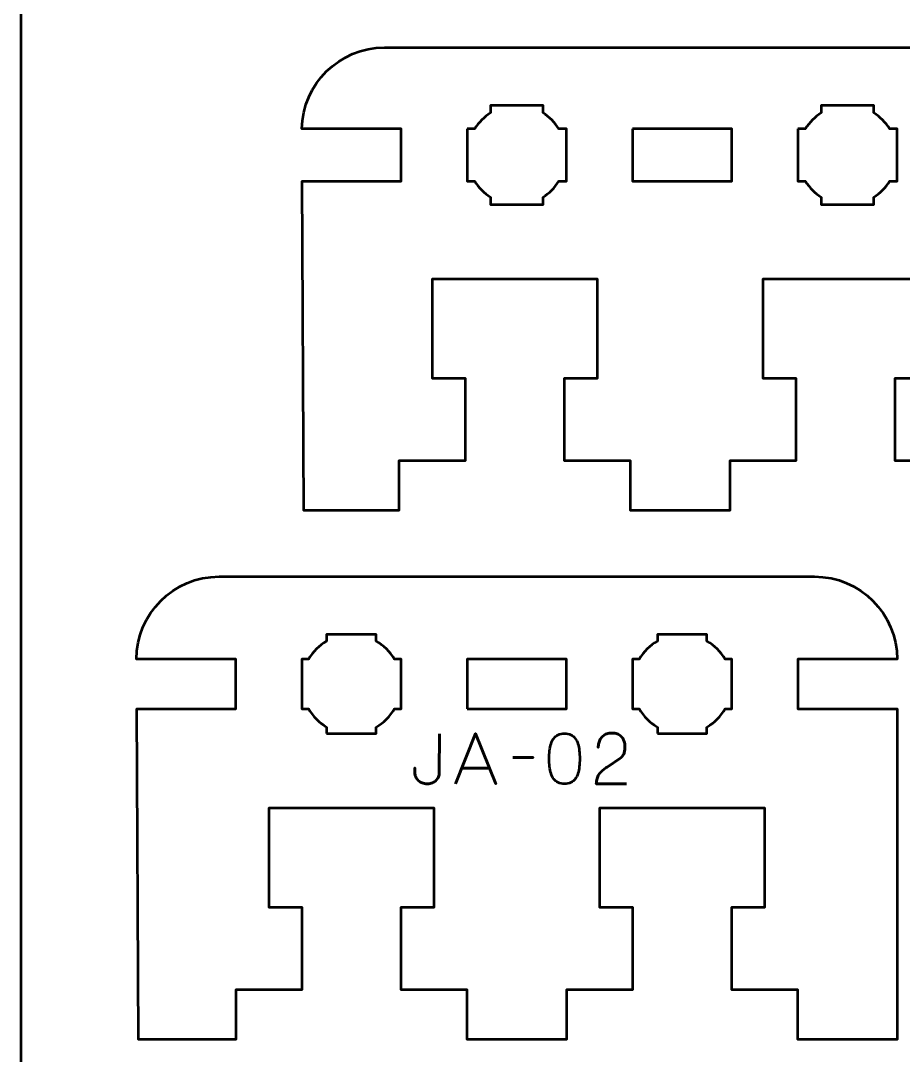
# Model space of a CAD drawing. Header units: centimetres. Extents: x -21 to 0, y -29.7 to 0.
# Drawn here: x -21 to -15.66, y -12.95 to -6.69 of the extents above; entities that cross this region are included whole.
import ezdxf

# ---------------------------------------------------------------- set-up
doc = ezdxf.new("R2010")
doc.units = ezdxf.units.CM
doc.header["$MEASUREMENT"] = 0
doc.layers.add('Layer 1', color=7, linetype='Continuous')

msp = doc.modelspace()

# ---------------------------------------------------------------- linework, layer by layer
at = {"layer": 'Layer 1', "lineweight": 53}
msp.add_lwpolyline([(-18.3, -10.85), (-17.7, -10.85), (-17.7, -10.55), (-18.3, -10.55), (-18.3, -10.85)], close=True, dxfattribs=at)
at = {"layer": 'Layer 1', "color": 1, "lineweight": 53}
msp.add_open_spline([(-21.00003, -29.19995), (-21.00003, -29.19995), (-21.00003, -3.49992), (-21.00003, -3.49992), (-21.00003, -3.49992), (-21.00003, -3.41709), (-20.93286, -3.34992), (-20.85003, -3.34992), (-20.85003, -3.34992), (-20.7672, -3.34992), (-20.70003, -3.28275), (-20.70003, -3.19992), (-20.70003, -3.19992), (-20.70003, -3.11709), (-20.7672, -3.04992), (-20.85003, -3.04992), (-20.85003, -3.04992), (-20.93286, -3.04992), (-21.00003, -2.98275), (-21.00003, -2.89992), (-21.00003, -2.89992), (-21.00003, -2.81709), (-20.93286, -2.74992), (-20.85003, -2.74992), (-20.85003, -2.74992), (-20.7672, -2.74992), (-20.70003, -2.68275), (-20.70003, -2.59992), (-20.70003, -2.59992), (-20.70003, -2.51709), (-20.7672, -2.44992), (-20.85003, -2.44992), (-20.85003, -2.44992), (-20.93286, -2.44992), (-21.00003, -2.38275), (-21.00003, -2.29992), (-21.00003, -2.29992), (-21.00003, -2.21709), (-20.93286, -2.14992), (-20.85003, -2.14992), (-20.85003, -2.14992), (-20.7672, -2.14992), (-20.70003, -2.08275), (-20.70003, -1.99992), (-20.70003, -1.99992), (-20.70003, -1.91709), (-20.7672, -1.84992), (-20.85003, -1.84992), (-20.85003, -1.84992), (-20.93286, -1.84992), (-21.00003, -1.78275), (-21.00003, -1.69992), (-21.00003, -1.69992), (-21.00003, -1.61709), (-20.93286, -1.54992), (-20.85003, -1.54992), (-20.85003, -1.54992), (-20.7672, -1.54992), (-20.70003, -1.48275), (-20.70003, -1.39992), (-20.70003, -1.39992), (-20.70003, -1.31709), (-20.7672, -1.24992), (-20.85003, -1.24992), (-20.85003, -1.24992), (-20.93286, -1.24992), (-21.00003, -1.18275), (-21.00003, -1.09992), (-21.00003, -1.09992), (-21.00003, -1.09992), (-21.00003, -0.49992), (-21.00003, -0.49992), (-21.00003, -0.49992), (-21.00003, -0.22295), (-20.77694, 0.00004), (-20.49994, 0.00004), (-20.49994, 0.00004), (-20.49994, 0.00004), (-0.50008, 0.00004), (-0.50008, 0.00004), (-0.50008, 0.00004), (-0.22294, 0.00004), (0.00002, -0.22295), (0.00002, -0.49992), (0.00002, -0.49992), (0.00002, -0.49992), (0.00002, -29.19995), (0.00002, -29.19995), (0.00002, -29.19995), (0.00002, -29.47695), (-0.22294, -29.70004), (-0.50008, -29.70004), (-0.50008, -29.70004), (-0.50008, -29.70004), (-20.49994, -29.70004), (-20.49994, -29.70004), (-20.49994, -29.70004), (-20.77694, -29.70004), (-21.00003, -29.47695), (-21.00003, -29.19995)], degree=3, knots=[0, 0, 0, 0, 0.04, 0.04, 0.04, 0.04, 0.08, 0.08, 0.08, 0.08, 0.12, 0.12, 0.12, 0.12, 0.16, 0.16, 0.16, 0.16, 0.2, 0.2, 0.2, 0.2, 0.24, 0.24, 0.24, 0.24, 0.28, 0.28, 0.28, 0.28, 0.32, 0.32, 0.32, 0.32, 0.36, 0.36, 0.36, 0.36, 0.4, 0.4, 0.4, 0.4, 0.44, 0.44, 0.44, 0.44, 0.48, 0.48, 0.48, 0.48, 0.52, 0.52, 0.52, 0.52, 0.56, 0.56, 0.56, 0.56, 0.6, 0.6, 0.6, 0.6, 0.64, 0.64, 0.64, 0.64, 0.68, 0.68, 0.68, 0.68, 0.72, 0.72, 0.72, 0.72, 0.76, 0.76, 0.76, 0.76, 0.8, 0.8, 0.8, 0.8, 0.84, 0.84, 0.84, 0.84, 0.88, 0.88, 0.88, 0.88, 0.92, 0.92, 0.92, 0.92, 0.96, 0.96, 0.96, 0.96, 1, 1, 1, 1], dxfattribs=at)
at = {"layer": 'Layer 1', "lineweight": 53}
for points, knots in [([(-11.20006, -6.85), (-10.9269, -6.85), (-10.70484, -7.0692), (-10.70017, -7.34125), (-10.70017, -7.34125), (-10.70017, -7.34125), (-11.30006, -7.34125), (-11.30006, -7.34125), (-11.30006, -7.34125), (-11.30006, -7.34125), (-11.30006, -7.65875), (-11.30006, -7.65875), (-11.30006, -7.65875), (-11.30006, -7.65875), (-10.70006, -7.65875), (-10.70006, -7.65875), (-10.70006, -7.65875), (-10.70006, -7.65875), (-10.70006, -9.35001), (-10.70006, -9.35001), (-10.70006, -9.35001), (-10.70006, -9.35001), (-10.70006, -9.35), (-10.70006, -9.35), (-10.70006, -9.35), (-10.70006, -9.35), (-10.70006, -9.65), (-10.70006, -9.65), (-10.70006, -9.65), (-10.70006, -9.65), (-11.31256, -9.65), (-11.31256, -9.65), (-11.31256, -9.65), (-11.31256, -9.65), (-11.31256, -9.35), (-11.31256, -9.35), (-11.31256, -9.35), (-12.23025, -9.35001), (-10.90314, -9.34999), (-11.71256, -9.35001), (-11.71256, -9.35001), (-11.71256, -9.35001), (-11.71256, -8.85), (-11.71256, -8.85), (-11.71256, -8.85), (-11.71256, -8.85), (-11.51256, -8.84999), (-11.51256, -8.84999), (-11.51256, -8.84999), (-11.51256, -8.84999), (-11.51256, -8.25), (-11.51256, -8.25), (-11.51256, -8.25), (-11.89589, -8.25), (-12.12923, -8.25), (-12.51256, -8.25), (-12.51256, -8.25), (-12.51256, -8.25), (-12.51256, -8.84999), (-12.51256, -8.84999), (-12.51256, -8.84999), (-12.51256, -8.84999), (-12.31256, -8.85), (-12.31256, -8.85), (-12.31256, -8.85), (-12.31256, -8.85), (-12.31256, -9.35), (-12.31256, -9.35), (-12.31256, -9.35), (-12.31256, -9.35), (-12.71256, -9.35), (-12.71256, -9.35), (-12.71256, -9.35), (-12.71256, -9.35), (-12.71256, -9.65), (-12.71256, -9.65), (-12.71256, -9.65), (-12.71256, -9.65), (-13.31256, -9.65), (-13.31256, -9.65), (-13.31256, -9.65), (-13.31256, -9.65), (-13.31256, -9.35), (-13.31256, -9.35), (-13.31256, -9.35), (-13.31256, -9.35), (-13.71256, -9.35), (-13.71256, -9.35), (-13.71256, -9.35), (-13.71256, -9.35), (-13.71256, -8.85), (-13.71256, -8.85), (-13.71256, -8.85), (-13.71256, -8.85), (-13.51256, -8.84999), (-13.51256, -8.84999), (-13.51256, -8.84999), (-13.51256, -8.84999), (-13.51256, -8.25), (-13.51256, -8.25), (-13.51256, -8.25), (-13.89589, -8.25), (-14.12923, -8.25), (-14.51256, -8.25), (-14.51256, -8.25), (-14.51256, -8.25), (-14.51256, -8.84999), (-14.51256, -8.84999), (-14.51256, -8.84999), (-14.51256, -8.84999), (-14.31256, -8.85), (-14.31256, -8.85), (-14.31256, -8.85), (-14.31256, -8.85), (-14.31256, -9.35001), (-14.31256, -9.35001), (-14.31256, -9.35001), (-14.31256, -9.35001), (-14.71256, -9.35), (-14.71256, -9.35), (-14.71256, -9.35), (-14.71256, -9.35), (-14.71256, -9.65), (-14.71256, -9.65), (-14.71256, -9.65), (-14.71256, -9.65), (-15.31256, -9.65), (-15.31256, -9.65), (-15.31256, -9.65), (-15.31256, -9.65), (-15.31256, -9.35), (-15.31256, -9.35), (-15.31256, -9.35), (-15.31256, -9.35), (-15.71256, -9.35), (-15.71256, -9.35), (-15.71256, -9.35), (-15.71256, -9.35), (-15.71256, -8.85), (-15.71256, -8.85), (-15.71256, -8.85), (-15.71256, -8.85), (-15.51256, -8.84999), (-15.51256, -8.84999), (-15.51256, -8.84999), (-15.51256, -8.84999), (-15.51256, -8.25), (-15.51256, -8.25), (-15.51256, -8.25), (-15.89589, -8.25), (-16.12923, -8.25), (-16.51256, -8.25), (-16.51256, -8.25), (-16.51256, -8.25), (-16.51256, -8.84999), (-16.51256, -8.84999), (-16.51256, -8.84999), (-16.51256, -8.84999), (-16.31256, -8.85), (-16.31256, -8.85), (-16.31256, -8.85), (-16.31256, -8.85), (-16.31256, -9.35001), (-16.31256, -9.35001), (-16.31256, -9.35001), (-16.31256, -9.35001), (-16.71256, -9.35), (-16.71256, -9.35), (-16.71256, -9.35), (-16.71256, -9.35), (-16.71256, -9.65), (-16.71256, -9.65), (-16.71256, -9.65), (-16.71256, -9.65), (-17.31256, -9.65), (-17.31256, -9.65), (-17.31256, -9.65), (-17.31256, -9.65), (-17.31256, -9.35), (-17.31256, -9.35), (-17.31256, -9.35), (-17.31256, -9.35), (-17.71256, -9.35), (-17.71256, -9.35), (-17.71256, -9.35), (-17.71256, -9.35), (-17.71256, -8.85), (-17.71256, -8.85), (-17.71256, -8.85), (-17.71256, -8.85), (-17.51256, -8.84999), (-17.51256, -8.84999), (-17.51256, -8.84999), (-17.51256, -8.84999), (-17.51256, -8.25), (-17.51256, -8.25), (-17.51256, -8.25), (-17.89589, -8.25), (-18.12923, -8.25), (-18.51256, -8.25), (-18.51256, -8.25), (-18.51256, -8.25), (-18.51256, -8.84999), (-18.51256, -8.84999), (-18.51256, -8.84999), (-18.51256, -8.84999), (-18.31256, -8.85), (-18.31256, -8.85), (-18.31256, -8.85), (-18.31256, -8.85), (-18.31256, -9.35001), (-18.31256, -9.35001), (-18.31256, -9.35001), (-18.31256, -9.35001), (-18.71256, -9.35), (-18.71256, -9.35), (-18.71256, -9.35), (-18.71256, -9.35), (-18.71256, -9.65), (-18.71256, -9.65), (-18.71256, -9.65), (-18.71256, -9.65), (-19.28756, -9.65), (-19.28756, -9.65), (-19.28756, -9.65), (-19.28756, -9.65), (-19.29813, -7.65875), (-19.29813, -7.65875), (-19.29813, -7.65875), (-19.29813, -7.65875), (-18.70006, -7.65875), (-18.70006, -7.65875), (-18.70006, -7.65875), (-18.70006, -7.65875), (-18.70006, -7.34125), (-18.70006, -7.34125), (-18.70006, -7.34125), (-18.70006, -7.34125), (-19.29995, -7.34125), (-19.29995, -7.34125), (-19.29995, -7.34125), (-19.29528, -7.0692), (-19.07322, -6.85), (-18.80006, -6.85)], [0, 0, 0, 0, 0.0163934, 0.0163934, 0.0163934, 0.0163934, 0.0327869, 0.0327869, 0.0327869, 0.0327869, 0.0491803, 0.0491803, 0.0491803, 0.0491803, 0.0655738, 0.0655738, 0.0655738, 0.0655738, 0.0819672, 0.0819672, 0.0819672, 0.0819672, 0.0983607, 0.0983607, 0.0983607, 0.0983607, 0.1147541, 0.1147541, 0.1147541, 0.1147541, 0.1311475, 0.1311475, 0.1311475, 0.1311475, 0.147541, 0.147541, 0.147541, 0.147541, 0.1639344, 0.1639344, 0.1639344, 0.1639344, 0.1803279, 0.1803279, 0.1803279, 0.1803279, 0.1967213, 0.1967213, 0.1967213, 0.1967213, 0.2131148, 0.2131148, 0.2131148, 0.2131148, 0.2295082, 0.2295082, 0.2295082, 0.2295082, 0.2459016, 0.2459016, 0.2459016, 0.2459016, 0.2622951, 0.2622951, 0.2622951, 0.2622951, 0.2786885, 0.2786885, 0.2786885, 0.2786885, 0.295082, 0.295082, 0.295082, 0.295082, 0.3114754, 0.3114754, 0.3114754, 0.3114754, 0.3278689, 0.3278689, 0.3278689, 0.3278689, 0.3442623, 0.3442623, 0.3442623, 0.3442623, 0.3606557, 0.3606557, 0.3606557, 0.3606557, 0.3770492, 0.3770492, 0.3770492, 0.3770492, 0.3934426, 0.3934426, 0.3934426, 0.3934426, 0.4098361, 0.4098361, 0.4098361, 0.4098361, 0.4262295, 0.4262295, 0.4262295, 0.4262295, 0.442623, 0.442623, 0.442623, 0.442623, 0.4590164, 0.4590164, 0.4590164, 0.4590164, 0.4754098, 0.4754098, 0.4754098, 0.4754098, 0.4918033, 0.4918033, 0.4918033, 0.4918033, 0.5081967, 0.5081967, 0.5081967, 0.5081967, 0.5245902, 0.5245902, 0.5245902, 0.5245902, 0.5409836, 0.5409836, 0.5409836, 0.5409836, 0.557377, 0.557377, 0.557377, 0.557377, 0.5737705, 0.5737705, 0.5737705, 0.5737705, 0.5901639, 0.5901639, 0.5901639, 0.5901639, 0.6065574, 0.6065574, 0.6065574, 0.6065574, 0.6229508, 0.6229508, 0.6229508, 0.6229508, 0.6393443, 0.6393443, 0.6393443, 0.6393443, 0.6557377, 0.6557377, 0.6557377, 0.6557377, 0.6721311, 0.6721311, 0.6721311, 0.6721311, 0.6885246, 0.6885246, 0.6885246, 0.6885246, 0.704918, 0.704918, 0.704918, 0.704918, 0.7213115, 0.7213115, 0.7213115, 0.7213115, 0.7377049, 0.7377049, 0.7377049, 0.7377049, 0.7540984, 0.7540984, 0.7540984, 0.7540984, 0.7704918, 0.7704918, 0.7704918, 0.7704918, 0.7868852, 0.7868852, 0.7868852, 0.7868852, 0.8032787, 0.8032787, 0.8032787, 0.8032787, 0.8196721, 0.8196721, 0.8196721, 0.8196721, 0.8360656, 0.8360656, 0.8360656, 0.8360656, 0.852459, 0.852459, 0.852459, 0.852459, 0.8688525, 0.8688525, 0.8688525, 0.8688525, 0.8852459, 0.8852459, 0.8852459, 0.8852459, 0.9016393, 0.9016393, 0.9016393, 0.9016393, 0.9180328, 0.9180328, 0.9180328, 0.9180328, 0.9344262, 0.9344262, 0.9344262, 0.9344262, 0.9508197, 0.9508197, 0.9508197, 0.9508197, 0.9672131, 0.9672131, 0.9672131, 0.9672131, 0.9836066, 0.9836066, 0.9836066, 0.9836066, 1, 1, 1, 1]), ([(-18.30006, -7.34125), (-18.30006, -7.34125), (-18.25462, -7.34125), (-18.25462, -7.34125), (-18.25462, -7.34125), (-18.23039, -7.30249), (-18.19756, -7.26967), (-18.15881, -7.24544), (-18.15881, -7.24544), (-18.15881, -7.24544), (-18.15881, -7.2), (-18.15881, -7.2), (-18.15881, -7.2), (-18.15881, -7.2), (-18.00006, -7.2), (-18.00006, -7.2), (-18.00006, -7.2), (-18.00006, -7.2), (-17.84131, -7.2), (-17.84131, -7.2), (-17.84131, -7.2), (-17.84131, -7.2), (-17.84131, -7.24544), (-17.84131, -7.24544), (-17.84131, -7.24544), (-17.80256, -7.26967), (-17.76973, -7.30249), (-17.7455, -7.34125), (-17.7455, -7.34125), (-17.7455, -7.34125), (-17.70006, -7.34125), (-17.70006, -7.34125), (-17.70006, -7.34125), (-17.70006, -7.34125), (-17.70006, -7.5), (-17.70006, -7.5), (-17.70006, -7.5), (-17.70006, -7.5), (-17.70006, -7.65875), (-17.70006, -7.65875), (-17.70006, -7.65875), (-17.70006, -7.65875), (-17.7455, -7.65875), (-17.7455, -7.65875), (-17.7455, -7.65875), (-17.76973, -7.69751), (-17.80256, -7.73033), (-17.84131, -7.75456), (-17.84131, -7.75456), (-17.84131, -7.75456), (-17.84131, -7.8), (-17.84131, -7.8), (-17.84131, -7.8), (-17.84131, -7.8), (-18.00006, -7.8), (-18.00006, -7.8), (-18.00006, -7.8), (-18.00006, -7.8), (-18.15881, -7.8), (-18.15881, -7.8), (-18.15881, -7.8), (-18.15881, -7.8), (-18.15881, -7.75456), (-18.15881, -7.75456), (-18.15881, -7.75456), (-18.19756, -7.73033), (-18.23039, -7.69751), (-18.25462, -7.65875), (-18.25462, -7.65875), (-18.25462, -7.65875), (-18.30006, -7.65875), (-18.30006, -7.65875), (-18.30006, -7.65875), (-18.30006, -7.65875), (-18.30006, -7.5), (-18.30006, -7.5), (-18.30006, -7.5), (-18.30006, -7.5), (-18.30006, -7.34125), (-18.30006, -7.34125)], [0, 0, 0, 0, 0.05, 0.05, 0.05, 0.05, 0.1, 0.1, 0.1, 0.1, 0.15, 0.15, 0.15, 0.15, 0.2, 0.2, 0.2, 0.2, 0.25, 0.25, 0.25, 0.25, 0.3, 0.3, 0.3, 0.3, 0.35, 0.35, 0.35, 0.35, 0.4, 0.4, 0.4, 0.4, 0.45, 0.45, 0.45, 0.45, 0.5, 0.5, 0.5, 0.5, 0.55, 0.55, 0.55, 0.55, 0.6, 0.6, 0.6, 0.6, 0.65, 0.65, 0.65, 0.65, 0.7, 0.7, 0.7, 0.7, 0.75, 0.75, 0.75, 0.75, 0.8, 0.8, 0.8, 0.8, 0.85, 0.85, 0.85, 0.85, 0.9, 0.9, 0.9, 0.9, 0.95, 0.95, 0.95, 0.95, 1, 1, 1, 1]), ([(-16.30006, -7.34125), (-16.30006, -7.34125), (-16.25462, -7.34125), (-16.25462, -7.34125), (-16.25462, -7.34125), (-16.23039, -7.30249), (-16.19756, -7.26967), (-16.15881, -7.24544), (-16.15881, -7.24544), (-16.15881, -7.24544), (-16.15881, -7.2), (-16.15881, -7.2), (-16.15881, -7.2), (-16.15881, -7.2), (-16.00006, -7.2), (-16.00006, -7.2), (-16.00006, -7.2), (-16.00006, -7.2), (-15.84131, -7.2), (-15.84131, -7.2), (-15.84131, -7.2), (-15.84131, -7.2), (-15.84131, -7.24544), (-15.84131, -7.24544), (-15.84131, -7.24544), (-15.80256, -7.26967), (-15.76973, -7.30249), (-15.7455, -7.34125), (-15.7455, -7.34125), (-15.7455, -7.34125), (-15.70006, -7.34125), (-15.70006, -7.34125), (-15.70006, -7.34125), (-15.70006, -7.34125), (-15.70006, -7.5), (-15.70006, -7.5), (-15.70006, -7.5), (-15.70006, -7.5), (-15.70006, -7.65875), (-15.70006, -7.65875), (-15.70006, -7.65875), (-15.70006, -7.65875), (-15.7455, -7.65875), (-15.7455, -7.65875), (-15.7455, -7.65875), (-15.76973, -7.69751), (-15.80256, -7.73033), (-15.84131, -7.75456), (-15.84131, -7.75456), (-15.84131, -7.75456), (-15.84131, -7.8), (-15.84131, -7.8), (-15.84131, -7.8), (-15.84131, -7.8), (-16.00006, -7.8), (-16.00006, -7.8), (-16.00006, -7.8), (-16.00006, -7.8), (-16.15881, -7.8), (-16.15881, -7.8), (-16.15881, -7.8), (-16.15881, -7.8), (-16.15881, -7.75456), (-16.15881, -7.75456), (-16.15881, -7.75456), (-16.19756, -7.73033), (-16.23039, -7.69751), (-16.25462, -7.65875), (-16.25462, -7.65875), (-16.25462, -7.65875), (-16.30006, -7.65875), (-16.30006, -7.65875), (-16.30006, -7.65875), (-16.30006, -7.65875), (-16.30006, -7.5), (-16.30006, -7.5), (-16.30006, -7.5), (-16.30006, -7.5), (-16.30006, -7.34125), (-16.30006, -7.34125)], [0, 0, 0, 0, 0.05, 0.05, 0.05, 0.05, 0.1, 0.1, 0.1, 0.1, 0.15, 0.15, 0.15, 0.15, 0.2, 0.2, 0.2, 0.2, 0.25, 0.25, 0.25, 0.25, 0.3, 0.3, 0.3, 0.3, 0.35, 0.35, 0.35, 0.35, 0.4, 0.4, 0.4, 0.4, 0.45, 0.45, 0.45, 0.45, 0.5, 0.5, 0.5, 0.5, 0.55, 0.55, 0.55, 0.55, 0.6, 0.6, 0.6, 0.6, 0.65, 0.65, 0.65, 0.65, 0.7, 0.7, 0.7, 0.7, 0.75, 0.75, 0.75, 0.75, 0.8, 0.8, 0.8, 0.8, 0.85, 0.85, 0.85, 0.85, 0.9, 0.9, 0.9, 0.9, 0.95, 0.95, 0.95, 0.95, 1, 1, 1, 1]), ([(-17.30006, -7.34125), (-17.30006, -7.34125), (-16.70006, -7.34125), (-16.70006, -7.34125), (-16.70006, -7.34125), (-16.70006, -7.34125), (-16.70006, -7.65875), (-16.70006, -7.65875), (-16.70006, -7.65875), (-16.70006, -7.65875), (-17.30006, -7.65875), (-17.30006, -7.65875), (-17.30006, -7.65875), (-17.30006, -7.65875), (-17.30006, -7.34125), (-17.30006, -7.34125)], [0, 0, 0, 0, 0.25, 0.25, 0.25, 0.25, 0.5, 0.5, 0.5, 0.5, 0.75, 0.75, 0.75, 0.75, 1, 1, 1, 1]), ([(-16.2, -10.05), (-15.92391, -10.05), (-15.7, -10.27391), (-15.7, -10.55), (-15.7, -10.55), (-15.7, -10.55), (-16.3, -10.55), (-16.3, -10.55), (-16.3, -10.55), (-16.3, -10.55), (-16.3, -10.85), (-16.3, -10.85), (-16.3, -10.85), (-16.3, -10.85), (-15.7, -10.85), (-15.7, -10.85), (-15.7, -10.85), (-15.7, -10.85), (-15.7, -12.55001), (-15.7, -12.55001), (-15.7, -12.55001), (-15.7, -12.55001), (-15.7, -12.55), (-15.7, -12.55), (-15.7, -12.55), (-15.7, -12.55), (-15.7, -12.85), (-15.7, -12.85), (-15.7, -12.85), (-15.7, -12.85), (-16.3, -12.85), (-16.3, -12.85), (-16.3, -12.85), (-16.3, -12.85), (-16.3, -12.55), (-16.3, -12.55), (-16.3, -12.55), (-16.3, -12.55), (-16.7, -12.55001), (-16.7, -12.55001), (-16.7, -12.55001), (-16.7, -12.55001), (-16.7, -12.05), (-16.7, -12.05), (-16.7, -12.05), (-16.7, -12.05), (-16.5, -12.04999), (-16.5, -12.04999), (-16.5, -12.04999), (-16.5, -12.04999), (-16.5, -11.45), (-16.5, -11.45), (-16.5, -11.45), (-16.88333, -11.45), (-17.11667, -11.45), (-17.5, -11.45), (-17.5, -11.45), (-17.5, -11.45), (-17.5, -12.04999), (-17.5, -12.04999), (-17.5, -12.04999), (-17.5, -12.04999), (-17.3, -12.05), (-17.3, -12.05), (-17.3, -12.05), (-17.3, -12.05), (-17.3, -12.55), (-17.3, -12.55), (-17.3, -12.55), (-17.3, -12.55), (-17.7, -12.55), (-17.7, -12.55), (-17.7, -12.55), (-17.7, -12.55), (-17.7, -12.85), (-17.7, -12.85), (-17.7, -12.85), (-17.7, -12.85), (-18.3, -12.85), (-18.3, -12.85), (-18.3, -12.85), (-18.3, -12.85), (-18.3, -12.55), (-18.3, -12.55), (-18.3, -12.55), (-18.3, -12.55), (-18.7, -12.55001), (-18.7, -12.55001), (-18.7, -12.55001), (-18.7, -12.55001), (-18.7, -12.05), (-18.7, -12.05), (-18.7, -12.05), (-18.7, -12.05), (-18.5, -12.04999), (-18.5, -12.04999), (-18.5, -12.04999), (-18.5, -12.04999), (-18.5, -11.45), (-18.5, -11.45), (-18.5, -11.45), (-18.88333, -11.45), (-19.11667, -11.45), (-19.5, -11.45), (-19.5, -11.45), (-19.5, -11.45), (-19.5, -12.04999), (-19.5, -12.04999), (-19.5, -12.04999), (-19.5, -12.04999), (-19.3, -12.05), (-19.3, -12.05), (-19.3, -12.05), (-19.3, -12.05), (-19.3, -12.55), (-19.3, -12.55), (-19.3, -12.55), (-19.3, -12.55), (-19.7, -12.55), (-19.7, -12.55), (-19.7, -12.55), (-19.7, -12.55), (-19.7, -12.85), (-19.7, -12.85), (-19.7, -12.85), (-19.7, -12.85), (-20.2875, -12.85), (-20.2875, -12.85), (-20.2875, -12.85), (-20.2875, -12.85), (-20.29812, -10.85), (-20.29812, -10.85), (-20.29812, -10.85), (-20.29812, -10.85), (-19.7, -10.85), (-19.7, -10.85), (-19.7, -10.85), (-19.7, -10.85), (-19.7, -10.55), (-19.7, -10.55), (-19.7, -10.55), (-19.7, -10.55), (-20.3, -10.55), (-20.3, -10.55), (-20.3, -10.55), (-20.3, -10.27391), (-20.07609, -10.05), (-19.8, -10.05)], [0, 0, 0, 0, 0.027027, 0.027027, 0.027027, 0.027027, 0.0540541, 0.0540541, 0.0540541, 0.0540541, 0.0810811, 0.0810811, 0.0810811, 0.0810811, 0.1081081, 0.1081081, 0.1081081, 0.1081081, 0.1351351, 0.1351351, 0.1351351, 0.1351351, 0.1621622, 0.1621622, 0.1621622, 0.1621622, 0.1891892, 0.1891892, 0.1891892, 0.1891892, 0.2162162, 0.2162162, 0.2162162, 0.2162162, 0.2432432, 0.2432432, 0.2432432, 0.2432432, 0.2702703, 0.2702703, 0.2702703, 0.2702703, 0.2972973, 0.2972973, 0.2972973, 0.2972973, 0.3243243, 0.3243243, 0.3243243, 0.3243243, 0.3513514, 0.3513514, 0.3513514, 0.3513514, 0.3783784, 0.3783784, 0.3783784, 0.3783784, 0.4054054, 0.4054054, 0.4054054, 0.4054054, 0.4324324, 0.4324324, 0.4324324, 0.4324324, 0.4594595, 0.4594595, 0.4594595, 0.4594595, 0.4864865, 0.4864865, 0.4864865, 0.4864865, 0.5135135, 0.5135135, 0.5135135, 0.5135135, 0.5405405, 0.5405405, 0.5405405, 0.5405405, 0.5675676, 0.5675676, 0.5675676, 0.5675676, 0.5945946, 0.5945946, 0.5945946, 0.5945946, 0.6216216, 0.6216216, 0.6216216, 0.6216216, 0.6486486, 0.6486486, 0.6486486, 0.6486486, 0.6756757, 0.6756757, 0.6756757, 0.6756757, 0.7027027, 0.7027027, 0.7027027, 0.7027027, 0.7297297, 0.7297297, 0.7297297, 0.7297297, 0.7567568, 0.7567568, 0.7567568, 0.7567568, 0.7837838, 0.7837838, 0.7837838, 0.7837838, 0.8108108, 0.8108108, 0.8108108, 0.8108108, 0.8378378, 0.8378378, 0.8378378, 0.8378378, 0.8648649, 0.8648649, 0.8648649, 0.8648649, 0.8918919, 0.8918919, 0.8918919, 0.8918919, 0.9189189, 0.9189189, 0.9189189, 0.9189189, 0.9459459, 0.9459459, 0.9459459, 0.9459459, 0.972973, 0.972973, 0.972973, 0.972973, 1, 1, 1, 1]), ([(-19.15, -11), (-19.15, -11), (-19.15, -10.95985), (-19.15, -10.95985), (-19.15, -10.95985), (-19.19553, -10.9335), (-19.23349, -10.89553), (-19.25984, -10.85), (-19.25984, -10.85), (-19.25984, -10.85), (-19.3, -10.85), (-19.3, -10.85), (-19.3, -10.85), (-19.3, -10.85), (-19.3, -10.7), (-19.3, -10.7), (-19.3, -10.7), (-19.3, -10.7), (-19.3, -10.55), (-19.3, -10.55), (-19.3, -10.55), (-19.3, -10.55), (-19.25984, -10.55), (-19.25984, -10.55), (-19.25984, -10.55), (-19.23349, -10.50447), (-19.19553, -10.4665), (-19.15, -10.44015), (-19.15, -10.44015), (-19.15, -10.44015), (-19.15, -10.4), (-19.15, -10.4), (-19.15, -10.4), (-19.15, -10.4), (-19, -10.4), (-19, -10.4), (-19, -10.4), (-19, -10.4), (-18.85, -10.4), (-18.85, -10.4), (-18.85, -10.4), (-18.85, -10.4), (-18.85, -10.44015), (-18.85, -10.44015), (-18.85, -10.44015), (-18.80447, -10.4665), (-18.76651, -10.50447), (-18.74016, -10.55), (-18.74016, -10.55), (-18.74016, -10.55), (-18.7, -10.55), (-18.7, -10.55), (-18.7, -10.55), (-18.7, -10.55), (-18.7, -10.7), (-18.7, -10.7), (-18.7, -10.7), (-18.7, -10.7), (-18.7, -10.85), (-18.7, -10.85), (-18.7, -10.85), (-18.7, -10.85), (-18.74016, -10.85), (-18.74016, -10.85), (-18.74016, -10.85), (-18.76651, -10.89553), (-18.80447, -10.9335), (-18.85, -10.95985), (-18.85, -10.95985), (-18.85, -10.95985), (-18.85, -11), (-18.85, -11), (-18.85, -11), (-18.85, -11), (-19, -11), (-19, -11), (-19, -11), (-19, -11), (-19.15, -11), (-19.15, -11)], [0, 0, 0, 0, 0.05, 0.05, 0.05, 0.05, 0.1, 0.1, 0.1, 0.1, 0.15, 0.15, 0.15, 0.15, 0.2, 0.2, 0.2, 0.2, 0.25, 0.25, 0.25, 0.25, 0.3, 0.3, 0.3, 0.3, 0.35, 0.35, 0.35, 0.35, 0.4, 0.4, 0.4, 0.4, 0.45, 0.45, 0.45, 0.45, 0.5, 0.5, 0.5, 0.5, 0.55, 0.55, 0.55, 0.55, 0.6, 0.6, 0.6, 0.6, 0.65, 0.65, 0.65, 0.65, 0.7, 0.7, 0.7, 0.7, 0.75, 0.75, 0.75, 0.75, 0.8, 0.8, 0.8, 0.8, 0.85, 0.85, 0.85, 0.85, 0.9, 0.9, 0.9, 0.9, 0.95, 0.95, 0.95, 0.95, 1, 1, 1, 1]), ([(-17.15, -11), (-17.15, -11), (-17.15, -10.95985), (-17.15, -10.95985), (-17.15, -10.95985), (-17.19553, -10.9335), (-17.23349, -10.89553), (-17.25984, -10.85), (-17.25984, -10.85), (-17.25984, -10.85), (-17.3, -10.85), (-17.3, -10.85), (-17.3, -10.85), (-17.3, -10.85), (-17.3, -10.7), (-17.3, -10.7), (-17.3, -10.7), (-17.3, -10.7), (-17.3, -10.55), (-17.3, -10.55), (-17.3, -10.55), (-17.3, -10.55), (-17.25984, -10.55), (-17.25984, -10.55), (-17.25984, -10.55), (-17.23349, -10.50447), (-17.19553, -10.4665), (-17.15, -10.44015), (-17.15, -10.44015), (-17.15, -10.44015), (-17.15, -10.4), (-17.15, -10.4), (-17.15, -10.4), (-17.15, -10.4), (-17, -10.4), (-17, -10.4), (-17, -10.4), (-17, -10.4), (-16.85, -10.4), (-16.85, -10.4), (-16.85, -10.4), (-16.85, -10.4), (-16.85, -10.44015), (-16.85, -10.44015), (-16.85, -10.44015), (-16.80447, -10.4665), (-16.76651, -10.50447), (-16.74016, -10.55), (-16.74016, -10.55), (-16.74016, -10.55), (-16.7, -10.55), (-16.7, -10.55), (-16.7, -10.55), (-16.7, -10.55), (-16.7, -10.7), (-16.7, -10.7), (-16.7, -10.7), (-16.7, -10.7), (-16.7, -10.85), (-16.7, -10.85), (-16.7, -10.85), (-16.7, -10.85), (-16.74016, -10.85), (-16.74016, -10.85), (-16.74016, -10.85), (-16.76651, -10.89553), (-16.80447, -10.9335), (-16.85, -10.95985), (-16.85, -10.95985), (-16.85, -10.95985), (-16.85, -11), (-16.85, -11), (-16.85, -11), (-16.85, -11), (-17, -11), (-17, -11), (-17, -11), (-17, -11), (-17.15, -11), (-17.15, -11)], [0, 0, 0, 0, 0.05, 0.05, 0.05, 0.05, 0.1, 0.1, 0.1, 0.1, 0.15, 0.15, 0.15, 0.15, 0.2, 0.2, 0.2, 0.2, 0.25, 0.25, 0.25, 0.25, 0.3, 0.3, 0.3, 0.3, 0.35, 0.35, 0.35, 0.35, 0.4, 0.4, 0.4, 0.4, 0.45, 0.45, 0.45, 0.45, 0.5, 0.5, 0.5, 0.5, 0.55, 0.55, 0.55, 0.55, 0.6, 0.6, 0.6, 0.6, 0.65, 0.65, 0.65, 0.65, 0.7, 0.7, 0.7, 0.7, 0.75, 0.75, 0.75, 0.75, 0.8, 0.8, 0.8, 0.8, 0.85, 0.85, 0.85, 0.85, 0.9, 0.9, 0.9, 0.9, 0.95, 0.95, 0.95, 0.95, 1, 1, 1, 1])]:
    msp.add_open_spline(points, degree=3, knots=knots, dxfattribs=at)
at = {"layer": 'Layer 1', "color": 3, "lineweight": 53}
for points in [[(-18.80006, -6.85), (-18.80006, -6.85), (-11.20006, -6.85), (-11.20006, -6.85)], [(-19.8, -10.05), (-19.8, -10.05), (-16.2, -10.05), (-16.2, -10.05)]]:
    msp.add_open_spline(points, degree=3, dxfattribs=at)
at = {"layer": 'Layer 1', "color": 5, "lineweight": 53}
for points, knots in [([(-18.4682, -11.00035), (-18.4682, -11.00035), (-18.46862, -11.23742), (-18.46862, -11.23742), (-18.46862, -11.23742), (-18.46862, -11.24511), (-18.47025, -11.25287), (-18.47335, -11.26056), (-18.47335, -11.26056), (-18.47653, -11.26832), (-18.48118, -11.27538), (-18.48732, -11.28187), (-18.48732, -11.28187), (-18.49353, -11.28829), (-18.50108, -11.29351), (-18.51004, -11.29739), (-18.51004, -11.29739), (-18.51907, -11.30134), (-18.52937, -11.30332), (-18.54101, -11.30346), (-18.54101, -11.30346), (-18.55266, -11.30346), (-18.56317, -11.30155), (-18.57248, -11.29781), (-18.57248, -11.29781), (-18.5818, -11.294), (-18.58977, -11.28892), (-18.59633, -11.2825), (-18.59633, -11.2825), (-18.60296, -11.27608), (-18.60797, -11.26903), (-18.6115, -11.26119), (-18.6115, -11.26119), (-18.61503, -11.25336), (-18.61679, -11.24546), (-18.61679, -11.23742), (-18.61679, -11.23742), (-18.61679, -11.23742), (-18.61679, -11.20609), (-18.61679, -11.20609), (-18.61679, -11.20609), (-18.61679, -11.20609), (-18.61679, -11.23742), (-18.61679, -11.23742), (-18.61679, -11.23742), (-18.61679, -11.24546), (-18.61503, -11.25336), (-18.6115, -11.26119), (-18.6115, -11.26119), (-18.60797, -11.26903), (-18.60296, -11.27608), (-18.59633, -11.2825), (-18.59633, -11.2825), (-18.58977, -11.28892), (-18.5818, -11.294), (-18.57248, -11.29781), (-18.57248, -11.29781), (-18.56317, -11.30155), (-18.55266, -11.30346), (-18.54101, -11.30346), (-18.54101, -11.30346), (-18.52937, -11.30332), (-18.51907, -11.30134), (-18.51004, -11.29739), (-18.51004, -11.29739), (-18.50108, -11.29351), (-18.49353, -11.28829), (-18.48732, -11.28187), (-18.48732, -11.28187), (-18.48118, -11.27538), (-18.47653, -11.26832), (-18.47335, -11.26056), (-18.47335, -11.26056), (-18.47025, -11.25287), (-18.46862, -11.24511), (-18.46862, -11.23742), (-18.46862, -11.23742), (-18.46862, -11.23742), (-18.4682, -11.00035), (-18.4682, -11.00035)], [0, 0, 0, 0, 0.05, 0.05, 0.05, 0.05, 0.1, 0.1, 0.1, 0.1, 0.15, 0.15, 0.15, 0.15, 0.2, 0.2, 0.2, 0.2, 0.25, 0.25, 0.25, 0.25, 0.3, 0.3, 0.3, 0.3, 0.35, 0.35, 0.35, 0.35, 0.4, 0.4, 0.4, 0.4, 0.45, 0.45, 0.45, 0.45, 0.5, 0.5, 0.5, 0.5, 0.55, 0.55, 0.55, 0.55, 0.6, 0.6, 0.6, 0.6, 0.65, 0.65, 0.65, 0.65, 0.7, 0.7, 0.7, 0.7, 0.75, 0.75, 0.75, 0.75, 0.8, 0.8, 0.8, 0.8, 0.85, 0.85, 0.85, 0.85, 0.9, 0.9, 0.9, 0.9, 0.95, 0.95, 0.95, 0.95, 1, 1, 1, 1]), ([(-18.36999, -11.30388), (-18.36999, -11.30388), (-18.24892, -10.99866), (-18.24892, -10.99866), (-18.24892, -10.99866), (-18.24892, -10.99866), (-18.12742, -11.30388), (-18.12742, -11.30388), (-18.12742, -11.30388), (-18.12742, -11.30388), (-18.24892, -10.99866), (-18.24892, -10.99866), (-18.24892, -10.99866), (-18.24892, -10.99866), (-18.36999, -11.30388), (-18.36999, -11.30388)], [0, 0, 0, 0, 0.25, 0.25, 0.25, 0.25, 0.5, 0.5, 0.5, 0.5, 0.75, 0.75, 0.75, 0.75, 1, 1, 1, 1]), ([(-17.71171, -11.30388), (-17.6969, -11.30381), (-17.68413, -11.3012), (-17.67347, -11.29612), (-17.67347, -11.29612), (-17.66289, -11.29104), (-17.65407, -11.28377), (-17.64702, -11.27453), (-17.64702, -11.27453), (-17.64003, -11.26522), (-17.63453, -11.25421), (-17.63044, -11.24151), (-17.63044, -11.24151), (-17.62641, -11.22881), (-17.62352, -11.21491), (-17.6219, -11.19967), (-17.6219, -11.19967), (-17.6202, -11.18443), (-17.61936, -11.16841), (-17.61943, -11.15148), (-17.61943, -11.15148), (-17.61936, -11.13462), (-17.6202, -11.1186), (-17.6219, -11.10343), (-17.6219, -11.10343), (-17.62352, -11.08826), (-17.62641, -11.07429), (-17.63044, -11.06159), (-17.63044, -11.06159), (-17.63453, -11.04896), (-17.64003, -11.03796), (-17.64702, -11.02857), (-17.64702, -11.02857), (-17.65407, -11.01926), (-17.66289, -11.01199), (-17.67347, -11.00691), (-17.67347, -11.00691), (-17.68413, -11.00176), (-17.6969, -10.99915), (-17.71171, -10.99908), (-17.71171, -10.99908), (-17.72653, -10.99915), (-17.7393, -11.00176), (-17.74996, -11.00691), (-17.74996, -11.00691), (-17.76054, -11.01199), (-17.76936, -11.01926), (-17.77641, -11.02857), (-17.77641, -11.02857), (-17.7834, -11.03796), (-17.7889, -11.04896), (-17.79299, -11.06159), (-17.79299, -11.06159), (-17.79702, -11.07429), (-17.79991, -11.08826), (-17.80153, -11.10343), (-17.80153, -11.10343), (-17.80322, -11.1186), (-17.80407, -11.13462), (-17.804, -11.15148), (-17.804, -11.15148), (-17.80407, -11.16841), (-17.80322, -11.18443), (-17.80153, -11.19967), (-17.80153, -11.19967), (-17.79991, -11.21491), (-17.79702, -11.22881), (-17.79299, -11.24151), (-17.79299, -11.24151), (-17.7889, -11.25421), (-17.7834, -11.26522), (-17.77641, -11.27453), (-17.77641, -11.27453), (-17.76936, -11.28377), (-17.76054, -11.29104), (-17.74996, -11.29612), (-17.74996, -11.29612), (-17.7393, -11.3012), (-17.72653, -11.30381), (-17.71171, -11.30388)], [0, 0, 0, 0, 0.05, 0.05, 0.05, 0.05, 0.1, 0.1, 0.1, 0.1, 0.15, 0.15, 0.15, 0.15, 0.2, 0.2, 0.2, 0.2, 0.25, 0.25, 0.25, 0.25, 0.3, 0.3, 0.3, 0.3, 0.35, 0.35, 0.35, 0.35, 0.4, 0.4, 0.4, 0.4, 0.45, 0.45, 0.45, 0.45, 0.5, 0.5, 0.5, 0.5, 0.55, 0.55, 0.55, 0.55, 0.6, 0.6, 0.6, 0.6, 0.65, 0.65, 0.65, 0.65, 0.7, 0.7, 0.7, 0.7, 0.75, 0.75, 0.75, 0.75, 0.8, 0.8, 0.8, 0.8, 0.85, 0.85, 0.85, 0.85, 0.9, 0.9, 0.9, 0.9, 0.95, 0.95, 0.95, 0.95, 1, 1, 1, 1]), ([(-17.71171, -11.30388), (-17.6969, -11.30381), (-17.68413, -11.3012), (-17.67347, -11.29612), (-17.67347, -11.29612), (-17.66289, -11.29104), (-17.65407, -11.28377), (-17.64702, -11.27453), (-17.64702, -11.27453), (-17.64003, -11.26522), (-17.63453, -11.25421), (-17.63044, -11.24151), (-17.63044, -11.24151), (-17.62641, -11.22881), (-17.62352, -11.21491), (-17.6219, -11.19967), (-17.6219, -11.19967), (-17.6202, -11.18443), (-17.61936, -11.16841), (-17.61943, -11.15148), (-17.61943, -11.15148), (-17.61936, -11.13462), (-17.6202, -11.1186), (-17.6219, -11.10343), (-17.6219, -11.10343), (-17.62352, -11.08826), (-17.62641, -11.07429), (-17.63044, -11.06159), (-17.63044, -11.06159), (-17.63453, -11.04896), (-17.64003, -11.03796), (-17.64702, -11.02857), (-17.64702, -11.02857), (-17.65407, -11.01926), (-17.66289, -11.01199), (-17.67347, -11.00691), (-17.67347, -11.00691), (-17.68413, -11.00176), (-17.6969, -10.99915), (-17.71171, -10.99908), (-17.71171, -10.99908), (-17.72653, -10.99915), (-17.7393, -11.00176), (-17.74996, -11.00691), (-17.74996, -11.00691), (-17.76054, -11.01199), (-17.76936, -11.01926), (-17.77641, -11.02857), (-17.77641, -11.02857), (-17.7834, -11.03796), (-17.7889, -11.04896), (-17.79299, -11.06159), (-17.79299, -11.06159), (-17.79702, -11.07429), (-17.79991, -11.08826), (-17.80153, -11.10343), (-17.80153, -11.10343), (-17.80322, -11.1186), (-17.80407, -11.13462), (-17.804, -11.15148), (-17.804, -11.15148), (-17.80407, -11.16841), (-17.80322, -11.18443), (-17.80153, -11.19967), (-17.80153, -11.19967), (-17.79991, -11.21491), (-17.79702, -11.22881), (-17.79299, -11.24151), (-17.79299, -11.24151), (-17.7889, -11.25421), (-17.7834, -11.26522), (-17.77641, -11.27453), (-17.77641, -11.27453), (-17.76936, -11.28377), (-17.76054, -11.29104), (-17.74996, -11.29612), (-17.74996, -11.29612), (-17.7393, -11.3012), (-17.72653, -11.30381), (-17.71171, -11.30388)], [0, 0, 0, 0, 0.05, 0.05, 0.05, 0.05, 0.1, 0.1, 0.1, 0.1, 0.15, 0.15, 0.15, 0.15, 0.2, 0.2, 0.2, 0.2, 0.25, 0.25, 0.25, 0.25, 0.3, 0.3, 0.3, 0.3, 0.35, 0.35, 0.35, 0.35, 0.4, 0.4, 0.4, 0.4, 0.45, 0.45, 0.45, 0.45, 0.5, 0.5, 0.5, 0.5, 0.55, 0.55, 0.55, 0.55, 0.6, 0.6, 0.6, 0.6, 0.65, 0.65, 0.65, 0.65, 0.7, 0.7, 0.7, 0.7, 0.75, 0.75, 0.75, 0.75, 0.8, 0.8, 0.8, 0.8, 0.85, 0.85, 0.85, 0.85, 0.9, 0.9, 0.9, 0.9, 0.95, 0.95, 0.95, 0.95, 1, 1, 1, 1]), ([(-17.33749, -11.30388), (-17.33749, -11.30388), (-17.5191, -11.30388), (-17.5191, -11.30388), (-17.5191, -11.30388), (-17.51875, -11.2916), (-17.5172, -11.28074), (-17.51458, -11.27142), (-17.51458, -11.27142), (-17.5119, -11.26211), (-17.50831, -11.25393), (-17.50386, -11.24687), (-17.50386, -11.24687), (-17.49934, -11.23982), (-17.49419, -11.23354), (-17.48834, -11.22803), (-17.48834, -11.22803), (-17.48248, -11.22246), (-17.4762, -11.21738), (-17.46943, -11.21258), (-17.46943, -11.21258), (-17.46266, -11.20785), (-17.45567, -11.20313), (-17.4484, -11.19847), (-17.4484, -11.19847), (-17.4484, -11.19847), (-17.37601, -11.15021), (-17.37601, -11.15021), (-17.37601, -11.15021), (-17.36861, -11.14499), (-17.36282, -11.13928), (-17.35873, -11.13314), (-17.35873, -11.13314), (-17.35457, -11.127), (-17.35167, -11.12051), (-17.34991, -11.11366), (-17.34991, -11.11366), (-17.34822, -11.10689), (-17.34716, -11.09991), (-17.34681, -11.09285), (-17.34681, -11.09285), (-17.34645, -11.08572), (-17.34631, -11.0786), (-17.34638, -11.07147), (-17.34638, -11.07147), (-17.34638, -11.06562), (-17.34716, -11.05934), (-17.34871, -11.05256), (-17.34871, -11.05256), (-17.35033, -11.04586), (-17.35287, -11.03916), (-17.35647, -11.03253), (-17.35647, -11.03253), (-17.36007, -11.02589), (-17.36487, -11.01983), (-17.37086, -11.01432), (-17.37086, -11.01432), (-17.37686, -11.00889), (-17.38427, -11.00452), (-17.39309, -11.0012), (-17.39309, -11.0012), (-17.40191, -10.99788), (-17.41228, -10.99619), (-17.42427, -10.99612), (-17.42427, -10.99612), (-17.43634, -10.99619), (-17.44699, -10.99788), (-17.45617, -11.00113), (-17.45617, -11.00113), (-17.46534, -11.00437), (-17.47317, -11.00889), (-17.47966, -11.0146), (-17.47966, -11.0146), (-17.48615, -11.02032), (-17.49137, -11.02695), (-17.49546, -11.03436), (-17.49546, -11.03436), (-17.49956, -11.04177), (-17.50252, -11.04967), (-17.50442, -11.058), (-17.50442, -11.058), (-17.50633, -11.06632), (-17.50725, -11.07479), (-17.50725, -11.08333), (-17.50725, -11.08333), (-17.50725, -11.07479), (-17.50633, -11.06632), (-17.50442, -11.058), (-17.50442, -11.058), (-17.50252, -11.04967), (-17.49956, -11.04177), (-17.49546, -11.03436), (-17.49546, -11.03436), (-17.49137, -11.02695), (-17.48615, -11.02032), (-17.47966, -11.0146), (-17.47966, -11.0146), (-17.47317, -11.00889), (-17.46534, -11.00437), (-17.45617, -11.00113), (-17.45617, -11.00113), (-17.44699, -10.99788), (-17.43634, -10.99619), (-17.42427, -10.99612), (-17.42427, -10.99612), (-17.41228, -10.99619), (-17.40191, -10.99788), (-17.39309, -11.0012), (-17.39309, -11.0012), (-17.38427, -11.00452), (-17.37686, -11.00889), (-17.37086, -11.01432), (-17.37086, -11.01432), (-17.36487, -11.01983), (-17.36007, -11.02589), (-17.35647, -11.03253), (-17.35647, -11.03253), (-17.35287, -11.03916), (-17.35033, -11.04586), (-17.34871, -11.05256), (-17.34871, -11.05256), (-17.34716, -11.05934), (-17.34638, -11.06562), (-17.34638, -11.07147), (-17.34638, -11.07147), (-17.34631, -11.0786), (-17.34645, -11.08572), (-17.34681, -11.09285), (-17.34681, -11.09285), (-17.34716, -11.09991), (-17.34822, -11.10689), (-17.34991, -11.11366), (-17.34991, -11.11366), (-17.35167, -11.12051), (-17.35457, -11.127), (-17.35873, -11.13314), (-17.35873, -11.13314), (-17.36282, -11.13928), (-17.36861, -11.14499), (-17.37601, -11.15021), (-17.37601, -11.15021), (-17.37601, -11.15021), (-17.4484, -11.19847), (-17.4484, -11.19847), (-17.4484, -11.19847), (-17.45567, -11.20313), (-17.46266, -11.20785), (-17.46943, -11.21258), (-17.46943, -11.21258), (-17.4762, -11.21738), (-17.48248, -11.22246), (-17.48834, -11.22803), (-17.48834, -11.22803), (-17.49419, -11.23354), (-17.49934, -11.23982), (-17.50386, -11.24687), (-17.50386, -11.24687), (-17.50831, -11.25393), (-17.5119, -11.26211), (-17.51458, -11.27142), (-17.51458, -11.27142), (-17.5172, -11.28074), (-17.51875, -11.2916), (-17.5191, -11.30388), (-17.5191, -11.30388), (-17.5191, -11.30388), (-17.33749, -11.30388), (-17.33749, -11.30388)], [0, 0, 0, 0, 0.0238095, 0.0238095, 0.0238095, 0.0238095, 0.047619, 0.047619, 0.047619, 0.047619, 0.0714286, 0.0714286, 0.0714286, 0.0714286, 0.0952381, 0.0952381, 0.0952381, 0.0952381, 0.1190476, 0.1190476, 0.1190476, 0.1190476, 0.1428571, 0.1428571, 0.1428571, 0.1428571, 0.1666667, 0.1666667, 0.1666667, 0.1666667, 0.1904762, 0.1904762, 0.1904762, 0.1904762, 0.2142857, 0.2142857, 0.2142857, 0.2142857, 0.2380952, 0.2380952, 0.2380952, 0.2380952, 0.2619048, 0.2619048, 0.2619048, 0.2619048, 0.2857143, 0.2857143, 0.2857143, 0.2857143, 0.3095238, 0.3095238, 0.3095238, 0.3095238, 0.3333333, 0.3333333, 0.3333333, 0.3333333, 0.3571429, 0.3571429, 0.3571429, 0.3571429, 0.3809524, 0.3809524, 0.3809524, 0.3809524, 0.4047619, 0.4047619, 0.4047619, 0.4047619, 0.4285714, 0.4285714, 0.4285714, 0.4285714, 0.452381, 0.452381, 0.452381, 0.452381, 0.4761905, 0.4761905, 0.4761905, 0.4761905, 0.5, 0.5, 0.5, 0.5, 0.5238095, 0.5238095, 0.5238095, 0.5238095, 0.547619, 0.547619, 0.547619, 0.547619, 0.5714286, 0.5714286, 0.5714286, 0.5714286, 0.5952381, 0.5952381, 0.5952381, 0.5952381, 0.6190476, 0.6190476, 0.6190476, 0.6190476, 0.6428571, 0.6428571, 0.6428571, 0.6428571, 0.6666667, 0.6666667, 0.6666667, 0.6666667, 0.6904762, 0.6904762, 0.6904762, 0.6904762, 0.7142857, 0.7142857, 0.7142857, 0.7142857, 0.7380952, 0.7380952, 0.7380952, 0.7380952, 0.7619048, 0.7619048, 0.7619048, 0.7619048, 0.7857143, 0.7857143, 0.7857143, 0.7857143, 0.8095238, 0.8095238, 0.8095238, 0.8095238, 0.8333333, 0.8333333, 0.8333333, 0.8333333, 0.8571429, 0.8571429, 0.8571429, 0.8571429, 0.8809524, 0.8809524, 0.8809524, 0.8809524, 0.9047619, 0.9047619, 0.9047619, 0.9047619, 0.9285714, 0.9285714, 0.9285714, 0.9285714, 0.952381, 0.952381, 0.952381, 0.952381, 0.9761905, 0.9761905, 0.9761905, 0.9761905, 1, 1, 1, 1]), ([(-18.02413, -11.14428), (-18.02413, -11.14428), (-17.90094, -11.14428), (-17.90094, -11.14428), (-17.90094, -11.14428), (-17.90094, -11.14428), (-18.02413, -11.14428), (-18.02413, -11.14428)], [0, 0, 0, 0, 0.5, 0.5, 0.5, 0.5, 1, 1, 1, 1]), ([(-18.33189, -11.20778), (-18.33189, -11.20778), (-18.16595, -11.20778), (-18.16595, -11.20778), (-18.16595, -11.20778), (-18.16595, -11.20778), (-18.33189, -11.20778), (-18.33189, -11.20778)], [0, 0, 0, 0, 0.5, 0.5, 0.5, 0.5, 1, 1, 1, 1])]:
    msp.add_open_spline(points, degree=3, knots=knots, dxfattribs=at)

doc.saveas('drawing.dxf')
